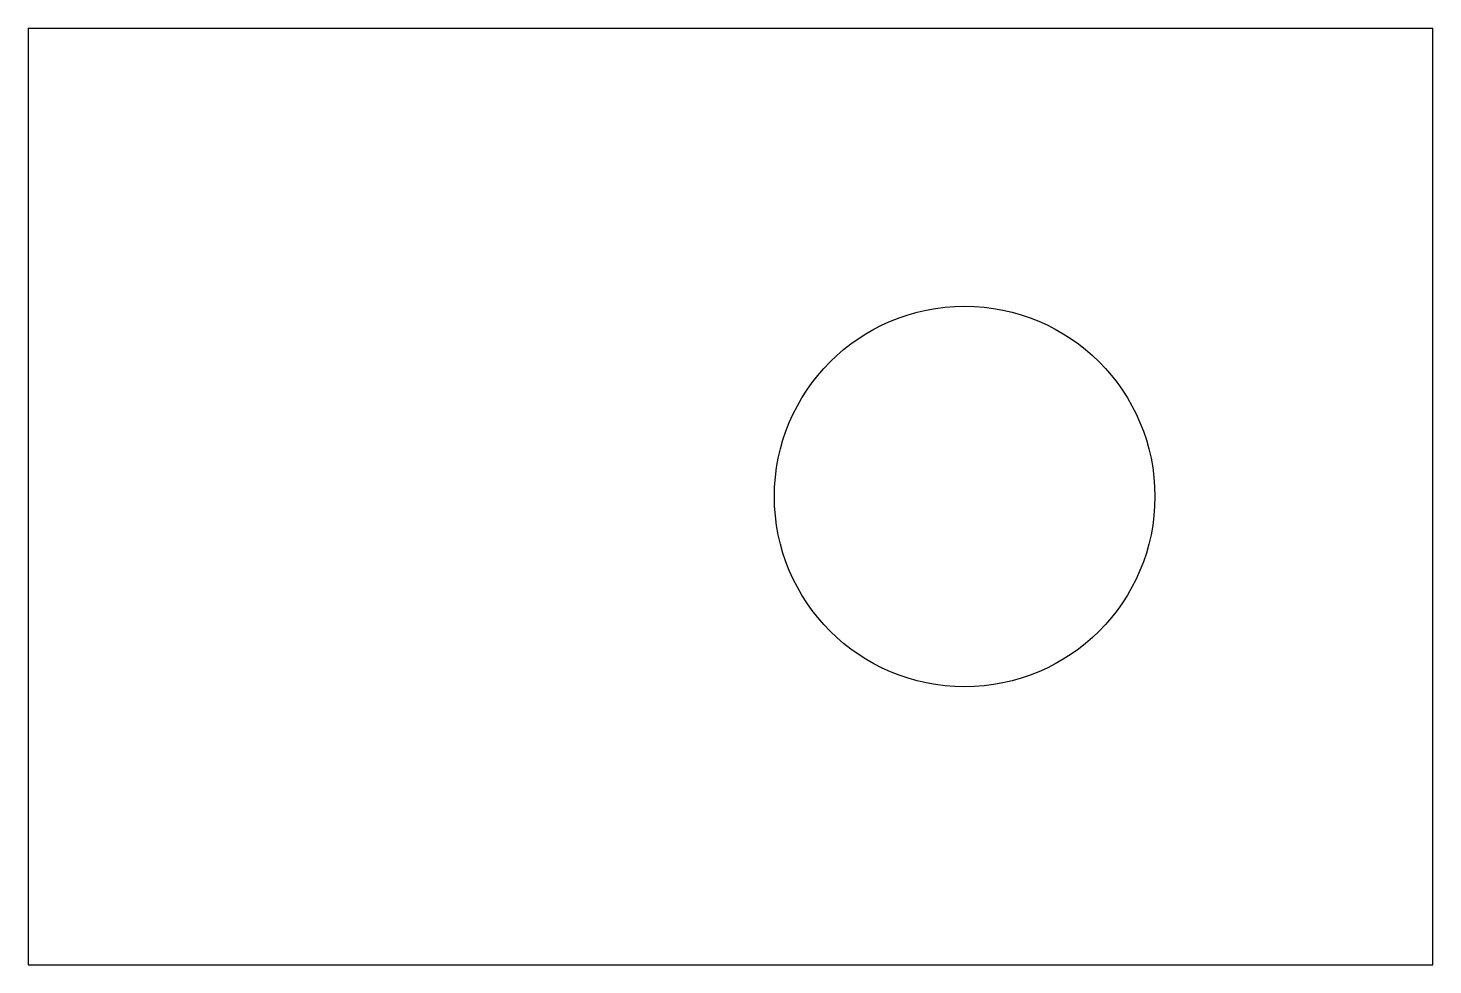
# Model space of a CAD drawing. Header units: inches. Extents: x 0 to 3, y 0 to 2.
import ezdxf

# ---------------------------------------------------------------- set-up
doc = ezdxf.new("R2010")
doc.units = ezdxf.units.IN
doc.header["$MEASUREMENT"] = 0
doc.layers.add('CUT', color=7, linetype='Continuous')

msp = doc.modelspace()

# ---------------------------------------------------------------- linework, layer by layer
at = {"layer": 'CUT'}
for p, q in [((0, 2), (3, 2)), ((0, 2), (0, 0)), ((3, 0), (3, 2)), ((0, 0), (3, 0))]:
    msp.add_line(p, q, dxfattribs=at)
msp.add_circle((2, 1), 0.4063, dxfattribs=at)

doc.saveas('drawing.dxf')
